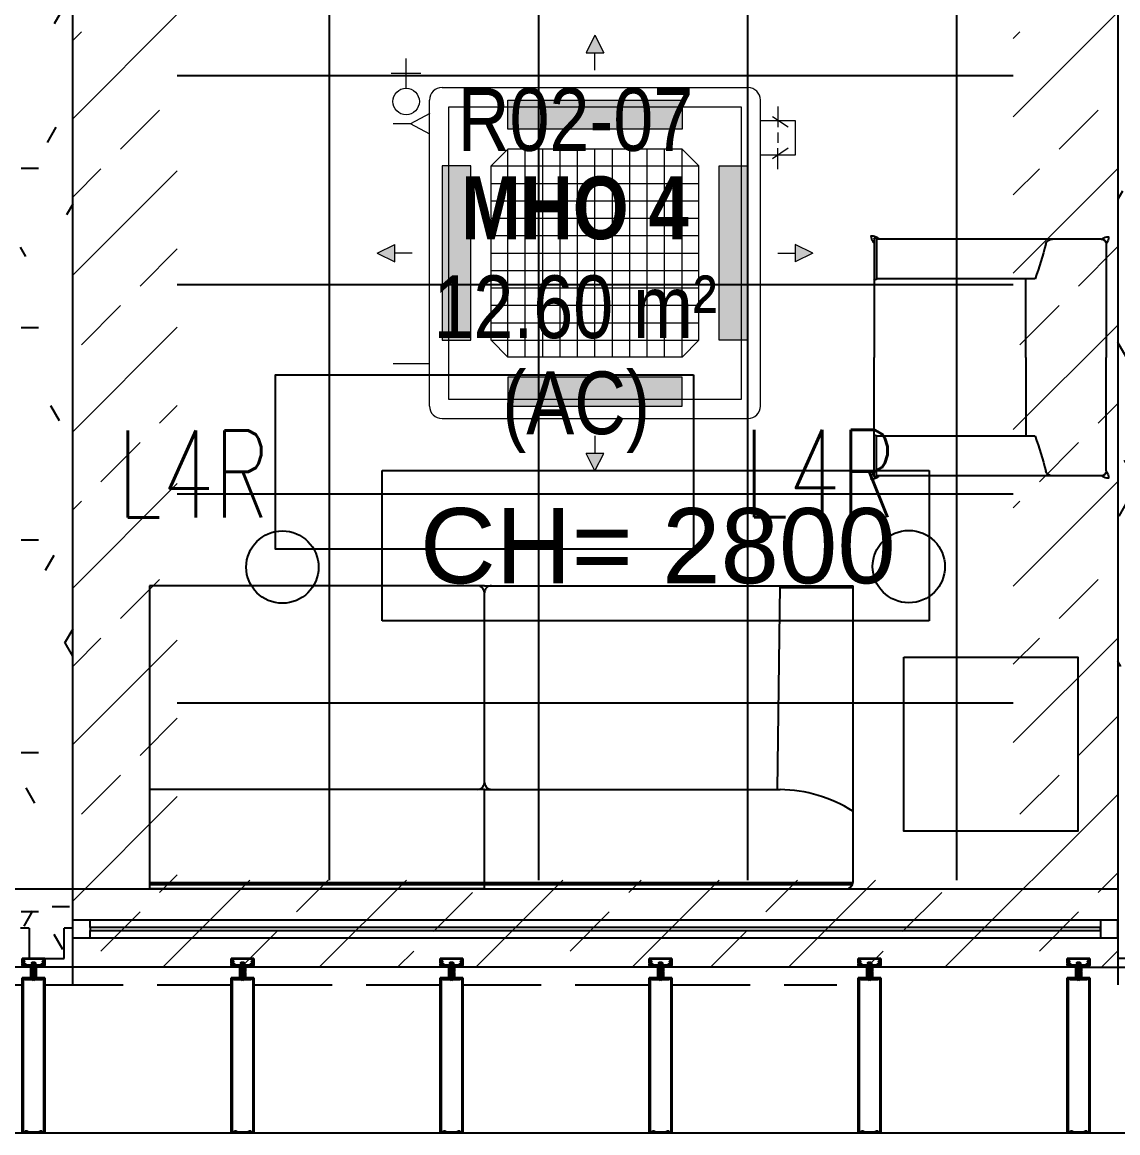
# Model space of a CAD drawing. Header units: millimetres. Extents: x -92759 to 184353, y -15225 to 86714.
# Drawn here: x 59656 to 62801, y 13491 to 16679 of the extents above; entities that cross this region are included whole.
import ezdxf

# ---------------------------------------------------------------- set-up
doc = ezdxf.new("R2010")
doc.units = ezdxf.units.MM
doc.linetypes.add('IDA - Hidden 065', pattern=[322.5, 225, -97.5])
for name, color, linetype in [('0-1', 9, 'Continuous'), ('A-_CLADMULN_E', 8, 'Continuous'), ('A-_DETA----_E-9', 8, 'IDA - Hidden 065'), ('A-_DETA----_ED', 8, 'Continuous'), ('A-_FLOR----_E', 8, 'Continuous'), ('A-_ROOMNAME_A', 8, 'Continuous'), ('A-_WALL----_E', 8, 'Continuous'), ('A-_WALL----_H', 8, 'Continuous'), ('A-_WALL----_H-1', 9, 'Continuous'), ('A-_WALLPRTN_E', 8, 'Continuous'), ('A-_WIND----_E', 8, 'Continuous'), ('A-PATT-CONC', 8, 'Continuous'), ('E-_LIGT----_E-', 3, 'Continuous'), ('E-legend', 1, 'Continuous'), ('HF Text', 7, 'Continuous'), ('M-_SANIFIXR_E', 9, 'Continuous'), ('M-ACMV_FCU', 5, 'Continuous'), ('PDF_M-_ACON----_E-N', 7, 'Continuous')]:
    doc.layers.add(name, color=color, linetype=linetype)
for name, color, linetype, lineweight in [('A--', 134, '500-1-RP', 25), ('HFI 9MM FPB', 94, 'Continuous', 5), ('M-ACMV_CDP', 190, 'DRAIN_PIPE', 25), ('M-ACMV_FCU-1', 86, 'Continuous', 9), ('M-ACMV_PWR', 1, 'REFRIGERANT', 25), ('M-ACMV_REF_PIPE', 134, '500-1-RP', 25), ('M-ACMV_VCD', 7, 'Continuous', 25)]:
    doc.layers.add(name, color=color, linetype=linetype, lineweight=lineweight)
doc.layers.add('A-_DETA----_ED-11', color=9, linetype='Continuous', true_color=0x808080)
doc.layers.add('A-_WALL----_H-3', color=9, linetype='Continuous', true_color=0x808080)
doc.styles.add('Arial Narrow_2', font='ARIALN.TTF', dxfattribs={"height": 225})
doc.styles.add('Arial Narrow_B_1', font='ARIALNB.TTF', dxfattribs={"height": 300})
doc.styles.add('Arial_4', font='arial.ttf', dxfattribs={"height": 1.8})
doc.styles.add('Simplex', font='simplex_.ttf', dxfattribs={"width": 0.7, "height": 450})
doc.styles.get("Standard").update_dxf_attribs({"font": 'arial.ttf'})
doc.linetypes.add('500-1-RP', pattern='A,0.75,-0.5,0.75,-0.5,0.75,-0.5,0.75,-1.7,["RP",Standard,S=1,R=0,X=-1,Y=-0.5],-1.7', length=7.9)
doc.linetypes.add('DRAIN_PIPE', pattern='A,0.5,-0.2,["D",Standard,S=0.1,R=0,X=-0.1,Y=-0.05],-0.25', length=0.95)
doc.linetypes.add('REFRIGERANT', pattern='A,15,-5.08,["R",Standard,S=2.54,R=0,X=-2.54,Y=-1.27],-5.08', length=25.16)
pattern_1 = [(0, (-11670.95, 40338.29), (609.6, 152.4), [50.292, -406.908, 50.292, -406.908, -2438.4]), (0, (-11670.95, 40338.29), (609.6, 152.4), [-914.4, 50.292, -864.108, 50.292, -406.908, -1066.8]), (0, (-11670.95, 40338.29), (609.6, 152.4), [-2286, 50.292, -254.508, 50.292, -711.708]), (120, (-11442.35, 40414.49), (-436.78227, 451.7291), [50.292, -406.908, 50.292, -406.908, -2438.4]), (120, (-11442.35, 40414.49), (-436.78227, 451.7291), [-914.4, 50.292, -864.108, 50.292, -406.908, -1066.8]), (120, (-11442.35, 40414.49), (-436.78227, 451.7291), [-2286, 50.292, -254.508, 50.292, -711.708]), (240, (-11366.15, 40719.29), (-172.81773, -604.1291), [50.292, -406.908, 50.292, -406.908, -2438.4]), (240, (-11366.15, 40719.29), (-172.81773, -604.1291), [-914.4, 50.292, -864.108, 50.292, -406.908, -1066.8]), (240, (-11366.15, 40719.29), (-172.81773, -604.1291), [-2286, 50.292, -254.508, 50.292, -711.708])]

# ---------------------------------------------------------------- blocks, each defined once
blk = doc.blocks.new('sofa')
at = {"color": 8, "ltscale": 60}
for p, q in [((-310871.1, -140713.4), (-311909, -140713.4)), ((-310871.1, -140713.4), (-309909, -140713.4)), ((-310871.1, -140713.4), (-310871.1, -140998.6)), ((-310871.1, -140713.4), (-310871.1, -140998.6)), ((-309909, -141583.4), (-309909, -140713.4)), ((-311929, -140733.4), (-311929, -141583.4)), ((-309909, -140732.2), (-311928.9, -140732.2)), ((-309909, -140725.9), (-311927.5, -140725.9)), ((-311712, -140998.6), (-311719.6, -141583.4)), ((-310871.1, -140998.6), (-311719.6, -140998.6)), ((-310871.1, -140998.6), (-309909, -140998.6)), ((-310871.1, -141018.6), (-310871.1, -141563.4)), ((-310871.1, -141018.6), (-310871.1, -141563.4)), ((-311719.6, -141578.4), (-311929, -141578.4)), ((-310871.1, -141583.4), (-311929, -141583.4)), ((-310871.1, -141583.4), (-309909, -141583.4))]:
    blk.add_line(p, q, dxfattribs=at)
for centre, radius, start, end in [((-311909, -140733.4), 20, 90, 180), ((-311712.9, -140592.8), 405.9, 237.8397, 269.0592), ((-310891.1, -141018.6), 20, 0, 90), ((-310891.1, -141018.6), 20, 0, 90), ((-310851.1, -141018.6), 20, 90, 180), ((-310851.1, -141018.6), 20, 90, 180), ((-310891.1, -141563.4), 20, 270, 0), ((-310891.1, -141563.4), 20, 270, 0), ((-310851.1, -141563.4), 20, 180, 270), ((-310851.1, -141563.4), 20, 180, 270)]:
    blk.add_arc(centre, radius, start, end, dxfattribs=at)
blk = doc.blocks.new('armchair')
at = {"color": 8, "ltscale": 60}
for p, q in [((-313358.1, -137598.3), (-313358.1, -138243.3)), ((-313343.1, -137583.3), (-313018.1, -137583.3)), ((-312693.1, -137583.3), (-313018.1, -137583.3)), ((-312678.1, -137598.3), (-312678.1, -138243.3)), ((-313244.1, -137787.4), (-313244.1, -138243.3)), ((-312792.1, -137787.4), (-312792.1, -138243.3)), ((-313018.1, -137813.8), (-313244.1, -137813.8)), ((-313018.1, -137813.8), (-312792.1, -137813.8)), ((-313358.1, -138243.3), (-313244.1, -138243.3)), ((-313358.1, -138249.3), (-313018.1, -138249.3)), ((-312678.1, -138249.3), (-313018.1, -138249.3)), ((-312678.1, -138243.3), (-312792.1, -138243.3))]:
    blk.add_line(p, q, dxfattribs=at)
for centre, radius, start, end in [((-313363.9, -137577.3), 0.52, 92.0589, 177.9411), ((-313336.8, -137578.3), 27.7, 177.9411, 215.4541), ((-313363, -137604.5), 27.7, 54.5458, 92.0589), ((-313352.1, -137589.2), 8.92, 215.4541, 229.2061), ((-313343.1, -137598.3), 15, 90, 180), ((-313352.1, -137589.2), 8.92, 39.7668, 54.5458), ((-312693.1, -137598.3), 15, 0, 90), ((-312684.1, -137589.2), 8.92, 125.4542, 140.2332), ((-312673.2, -137604.5), 27.7, 87.9411, 125.4542), ((-312684.1, -137589.2), 8.92, 310.7939, 324.5459), ((-312699.4, -137578.3), 27.7, 324.5459, 2.0589), ((-312672.3, -137577.3), 0.52, 2.0589, 87.9411), ((-313338.1, -137737.9), 20, 180, 255.06), ((-313613.3, -138822.3), 1098.8, 70.3667, 75.7733), ((-312422.9, -138822.3), 1098.8, 104.2267, 109.6333), ((-312698.1, -137737.9), 20, 284.94, 0), ((-313355, -138245.4), 8.92, 110.5099, 145.0459), ((-312681.2, -138245.4), 8.92, 34.9541, 69.4901), ((-313339.6, -138256.1), 27.7, 145.0459, 182.5589), ((-313366.7, -138257.4), 0.52, 182.5589, 268.4411), ((-313366, -138230.2), 27.7, 268.4411, 305.9542), ((-313358.1, -138246.3), 3, 90, 270), ((-313355, -138245.4), 8.92, 305.9542, 333.8442), ((-313244.1, -138246.3), 3, 270, 90), ((-312792.1, -138246.3), 3, 90, 270), ((-312681.2, -138245.4), 8.92, 206.1558, 234.0458), ((-312670.2, -138230.2), 27.7, 234.0458, 271.5589), ((-312678.1, -138246.3), 3, 270, 90), ((-312696.6, -138256.1), 27.7, 357.4411, 34.9541), ((-312669.5, -138257.4), 0.52, 271.5589, 357.4411)]:
    blk.add_arc(centre, radius, start, end, dxfattribs=at)
blk = doc.blocks.new('1599_FURN_RHH_BLK8 _NEW__2ND STY_dwg-10261561-BLK8_RHH_2ND STOREY PLAN')
at = {"layer": '0-1', "color": 8}
blk.add_lwpolyline([(-28717.8, -63674.9), (-28717.8, -64174.9), (-29917.8, -64174.9), (-29917.8, -63674.9), (-28717.8, -63674.9)], dxfattribs=at)
blk.add_lwpolyline([(-28114.4, -64484.6), (-27614.4, -64484.6), (-27614.4, -64984.6), (-28114.4, -64984.6)], close=True, dxfattribs=at)
at = {"layer": '0-1', "color": 8, "xscale": -1, "rotation": 270}
blk.add_blockref('armchair', (110050.4, 249393.2), dxfattribs=at)
at = {"layer": '0-1', "color": 8, "rotation": 180}
blk.add_blockref('sofa', (-340188.9, -205863.5), dxfattribs=at)
blk = doc.blocks.new('Rectangular Mullion - 500L X 65D mm-10416835-BLK8_RHH_2ND STOREY PLAN')
at = {"layer": 'A-_DETA----_ED'}
for p, q in [((32.5, 463), (-32.5, 463)), ((-32.5, 463), (-32.5, 18)), ((-30, 460.5), (-25.1, 460.5)), ((-30, 20.5), (-30, 460.5)), ((-23.6, 458.9), (-23.6, 457.4)), ((-23.6, 457.4), (-17.7, 457.4)), ((-17.7, 457.4), (-17.7, 458.9)), ((-16.1, 460.5), (16.1, 460.5)), ((17.7, 458.9), (17.7, 457.4)), ((17.7, 457.4), (23.6, 457.4)), ((23.6, 457.4), (23.6, 458.9)), ((25.1, 460.5), (30, 460.5)), ((30, 460.5), (30, 20.5)), ((32.5, 18), (32.5, 463)), ((-32.5, 18), (-21, 18)), ((-24, 20.5), (-30, 20.5)), ((-24, 23.6), (-24, 20.5)), ((-4.1, 24.3), (-23.2, 24.3)), ((-20.2, 21.8), (-17.9, 21.8)), ((-17.1, 18), (-13.8, 18)), ((-13.1, 18.8), (-13.1, 21)), ((-12.3, 21.8), (-5.9, 21.8)), ((-10.5, 21.8), (-10.5, 19.9)), ((-9.7, 19.2), (-8, 19.2)), ((-8, 19.2), (-8, 2.5)), ((-8, -11.6), (-8, 0)), ((-7.7, 2.2), (-6.7, 2.2)), ((-6.7, 0.3), (-7.7, 0.3)), ((-6.4, 2), (-6.4, 0.6)), ((-5.4, 5.1), (-5.4, 20.3)), ((-3.5, 5.1), (-5.4, 5.1)), ((-5.1, 21), (-5.1, 18.8)), ((-4.3, 18), (-0.8, 18)), ((-2.6, 21.3), (-2.6, 22.8)), ((2.6, 21.3), (-2.6, 21.3)), ((-2.5, -1.3), (-1.1, 4.3)), ((-0.8, 18), (0, 18.8)), ((0, 18.8), (0.8, 18)), ((0.8, 18), (4.3, 18)), ((1.1, 4.3), (2.5, -1.3)), ((2.6, 22.8), (2.6, 21.3)), ((5.4, 5.1), (3.5, 5.1)), ((23.2, 24.3), (4.1, 24.3)), ((5.1, 18.8), (5.1, 21)), ((5.4, 20.3), (5.4, 5.1)), ((5.9, 21.8), (12.3, 21.8)), ((6.4, 0.6), (6.4, 2)), ((6.7, 2.2), (7.7, 2.2)), ((7.7, 0.3), (6.7, 0.3)), ((8, 19.2), (9.7, 19.2)), ((8, 2.5), (8, 19.2)), ((8, -11.6), (8, 0)), ((10.5, 19.9), (10.5, 21.8)), ((13.1, 21), (13.1, 18.8)), ((13.8, 18), (17.1, 18)), ((17.9, 21.8), (20.2, 21.8)), ((21, 18), (32.5, 18)), ((24, 20.5), (24, 23.6)), ((30, 20.5), (24, 20.5)), ((-32.5, -17.5), (-32.5, -22.2)), ((-32.5, -24.8), (-32.5, -37)), ((-29.9, -17), (-32, -17)), ((-31.7, -23), (-30.7, -23)), ((-31.2, -25.3), (-30.5, -25.3)), ((-31.2, -35.7), (-31.2, -25.3)), ((-30.5, -23.2), (-31, -23.2)), ((-30.3, -25.5), (-27.6, -30.1)), ((-26.8, -20.8), (-29, -20.8)), ((-27.4, -23), (-24.5, -23)), ((-27.4, -26.4), (-27.4, -23)), ((-25.9, -29.1), (-27.4, -26.4)), ((-5.7, -17), (-25.9, -17)), ((-23, -19.5), (-8.3, -19.5)), ((-23, -21.5), (-23, -19.5)), ((-8.3, -19.5), (-7.6, -20.2)), ((-6.9, -11.6), (-8, -11.6)), ((-0.4, -20.2), (-7.6, -20.2)), ((-6.9, -11.6), (-6.6, -12)), ((-6.6, -12), (-6.2, -11.6)), ((-6.2, -11.6), (-4.3, -11.6)), ((-5.3, -16.6), (-5.7, -17)), ((-5, -17), (-5.3, -16.6)), ((5, -17), (-5, -17)), ((-2.4, -0.9), (-4.9, -3.8)), ((-4.9, -3.8), (4.9, -3.8)), ((-4.9, -3.8), (-4.9, -11.6)), ((-4.3, -11.6), (-3.9, -12)), ((-3.9, -12), (-3.6, -11.6)), ((-3.6, -11.6), (-2.5, -11.6)), ((-2.5, -11.6), (-2.5, -1.1)), ((2.4, -0.9), (-2.4, -0.9)), ((-0.4, -20.2), (0, -19.8)), ((0, -19.8), (0.4, -20.2)), ((7.6, -20.2), (0.4, -20.2)), ((4.9, -3.8), (2.4, -0.9)), ((2.5, -1.3), (2.5, -11.6)), ((2.5, -11.6), (3.6, -11.6)), ((3.6, -11.6), (3.9, -12)), ((3.9, -12), (4.3, -11.6)), ((4.3, -11.6), (6.2, -11.6)), ((4.9, -3.8), (4.9, -11.6)), ((5.3, -16.6), (5, -17)), ((5.7, -17), (5.3, -16.6)), ((25.9, -17), (5.7, -17)), ((6.2, -11.6), (6.6, -12)), ((6.6, -12), (6.9, -11.6)), ((8, -11.6), (6.9, -11.6)), ((7.6, -20.2), (8.3, -19.5)), ((8.3, -19.5), (23, -19.5)), ((23, -19.5), (23, -21.5)), ((24.5, -23), (27.4, -23)), ((25.5, -19.5), (25.5, -19.3)), ((27.4, -26.4), (25.9, -29.1)), ((29, -20.8), (26.8, -20.8)), ((27.4, -23), (27.4, -26.4)), ((27.6, -30.1), (30.3, -25.5)), ((32, -17), (29.9, -17)), ((30.3, -19.3), (30.3, -19.5)), ((31, -23.2), (30.5, -23.2)), ((30.5, -25.3), (31.2, -25.3)), ((30.7, -23), (31.7, -23)), ((31.2, -25.3), (31.2, -35.7)), ((32.5, -22.2), (32.5, -17.5)), ((32.5, -37), (32.5, -24.8)), ((-32.5, -37), (32.5, -37)), ((-15.9, -35.7), (-31.2, -35.7)), ((0, -35.5), (-15.9, -35.7)), ((15.9, -35.7), (0, -35.5)), ((31.2, -35.7), (15.9, -35.7))]:
    blk.add_line(p, q, dxfattribs=at)
for centre, radius, start, end in [((-25.1, 458.9), 1.52, 0, 90), ((-16.1, 458.9), 1.52, 90, 180), ((16.1, 458.9), 1.52, 0, 90), ((25.1, 458.9), 1.52, 90, 180), ((-23.2, 23.6), 0.762, 90, 180), ((-20.2, 20.5), 1.27, 90, 180), ((-19.2, 20.3), 2.29, 180, 225.1897), ((-21, 18.4), 0.381, 270, 45.1897), ((-17.9, 20.5), 1.27, 0, 90), ((-17.1, 18.4), 0.381, 134.8103, 270), ((-18.9, 20.3), 2.29, 314.8103, 0), ((-13.8, 18.8), 0.762, 270, 0), ((-12.3, 21), 0.762, 90, 180), ((-9.7, 19.9), 0.762, 180, 270), ((-7.7, 2.5), 0.254, 180, 270), ((-7.7, 0), 0.254, 90, 180), ((-6.9, 20.3), 1.52, 360, 90), ((-6.7, 2), 0.254, 360, 90), ((-6.7, 0.6), 0.254, 270, 360), ((-5.9, 21), 0.762, 0, 90), ((-4.3, 18.8), 0.762, 180, 270), ((-4.1, 22.8), 1.52, 360, 90), ((0, 4), 3.63, 17.5064, 162.4936), ((0, 4), 1.09, 15, 165), ((4.1, 22.8), 1.52, 90, 180), ((4.3, 18.8), 0.762, 270, 0), ((5.9, 21), 0.762, 90, 180), ((6.9, 20.3), 1.52, 90, 180), ((6.7, 2), 0.254, 90, 180), ((6.7, 0.6), 0.254, 180, 270), ((7.7, 2.5), 0.254, 270, 0), ((7.7, 0), 0.254, 0, 90), ((9.7, 19.9), 0.762, 270, 0), ((12.3, 21), 0.762, 0, 90), ((13.8, 18.8), 0.762, 180, 270), ((17.9, 20.5), 1.27, 90, 180), ((18.9, 20.3), 2.29, 180, 225.1897), ((17.1, 18.4), 0.381, 270, 45.1897), ((20.2, 20.5), 1.27, 0, 90), ((21, 18.4), 0.381, 134.8103, 270), ((19.2, 20.3), 2.29, 314.8103, 0), ((23.2, 23.6), 0.762, 0, 90), ((-32, -17.5), 0.508, 90, 180), ((-31.7, -22.2), 0.762, 180, 270), ((-31, -24.8), 1.52, 90, 180), ((-30.7, -24.3), 1.27, 288.6629, 90), ((-30.5, -24.3), 1.02, 270, 90), ((-28, -19.3), 2.29, 134.8103, 180), ((-29, -19.5), 1.27, 180, 270), ((-29.9, -17.4), 0.381, 314.8103, 90), ((-26.8, -29.6), 1.02, 210, 30), ((-26.8, -19.5), 1.27, 270, 0), ((-25.9, -17.4), 0.381, 90, 225.1897), ((-27.8, -19.3), 2.29, 0, 45.1897), ((-24.5, -21.5), 1.52, 270, 0), ((24.5, -21.5), 1.52, 180, 270), ((27.8, -19.3), 2.29, 134.8103, 180), ((26.8, -19.5), 1.27, 180, 270), ((26.8, -29.6), 1.02, 150, 330), ((25.9, -17.4), 0.381, 314.8103, 90), ((29, -19.5), 1.27, 270, 0), ((29.9, -17.4), 0.381, 90, 225.1897), ((30.7, -24.3), 1.27, 90, 251.3371), ((30.5, -24.3), 1.02, 90, 270), ((28, -19.3), 2.29, 0, 45.1897), ((31, -24.8), 1.52, 360, 90), ((31.7, -22.2), 0.762, 270, 0), ((32, -17.5), 0.508, 0, 90)]:
    blk.add_arc(centre, radius, start, end, dxfattribs=at)
at = {"layer": 'A-_DETA----_ED-11'}
for p, q in [((0, 26.4), (-2.4, 24)), ((-2.4, 24), (-2.4, -0.9)), ((2.4, 24), (0, 26.4)), ((2.4, -0.9), (2.4, 24)), ((-8, -17), (-8, -11.6)), ((-6.3, -21.2), (-6.3, -20.2)), ((6.4, -21.2), (-6.3, -21.2)), ((-5.2, -24.7), (-5.2, -21.2)), ((-5.1, -24.8), (5.1, -24.8)), ((3.9, -25.6), (-3.9, -25.6)), ((-2.6, -24.7), (-2.6, -21.2)), ((-2.5, -11.6), (-2.5, -17)), ((2.5, -11.6), (2.5, -17)), ((2.6, -24.7), (2.6, -21.2)), ((5.2, -24.7), (5.2, -21.2)), ((6.4, -20.2), (6.4, -21.2)), ((8, -11.6), (8, -17))]:
    blk.add_line(p, q, dxfattribs=at)
for centre, radius, start, end in [((-3.9, -24.2), 1.38, 200.9416, 339.0732), ((0, -21.4), 4.19, 234.2873, 305.7127), ((3.9, -24.2), 1.38, 200.9416, 339.0732)]:
    blk.add_arc(centre, radius, start, end, dxfattribs=at)
blk = doc.blocks.new('Rectangular Mullion - IDA - Rectangular - 500mm - Center-10424841-BLK8_RHH_2ND STOREY PLAN')
at = {"layer": 'A-_CLADMULN_E'}
for p, q in [((-32.5, 18), (-32.5, 463)), ((-32.5, 463), (32.5, 463)), ((32.5, 463), (32.5, 18)), ((-8.6875, 18), (-32.5, 18)), ((-8.6875, -17), (-8.6875, 18)), ((32.5, 18), (8.6875, 18)), ((8.6875, 18), (8.6875, -17)), ((-32.5, -37), (-32.5, -17)), ((-32.5, -17), (-8.6875, -17)), ((8.6875, -17), (32.5, -17)), ((32.5, -17), (32.5, -37)), ((32.5, -37), (-32.5, -37))]:
    blk.add_line(p, q, dxfattribs=at)
blk = doc.blocks.new('Rectangular Mullion - IDA - Rectangular - 500mm - Center-10424842-BLK8_RHH_2ND STOREY PLAN')
at = {"layer": 'A-_CLADMULN_E'}
for p, q in [((-32.5, 18), (-32.5, 463)), ((-32.5, 463), (32.5, 463)), ((32.5, 463), (32.5, 18)), ((-8.6875, 18), (-32.5, 18)), ((-8.6875, -17), (-8.6875, 18)), ((32.5, 18), (8.6875, 18)), ((8.6875, 18), (8.6875, -17)), ((-32.5, -37), (-32.5, -17)), ((-32.5, -17), (-8.6875, -17)), ((8.6875, -17), (32.5, -17)), ((32.5, -17), (32.5, -37)), ((32.5, -37), (-32.5, -37))]:
    blk.add_line(p, q, dxfattribs=at)
blk = doc.blocks.new('Rectangular Mullion - IDA - Rectangular - 500mm - Center-10424843-BLK8_RHH_2ND STOREY PLAN')
at = {"layer": 'A-_CLADMULN_E'}
for p, q in [((-32.5, 18), (-32.5, 463)), ((-32.5, 463), (32.5, 463)), ((32.5, 463), (32.5, 18)), ((-8.6875, 18), (-32.5, 18)), ((-8.6875, -17), (-8.6875, 18)), ((32.5, 18), (8.6875, 18)), ((8.6875, 18), (8.6875, -17)), ((-32.5, -37), (-32.5, -17)), ((-32.5, -17), (-8.6875, -17)), ((8.6875, -17), (32.5, -17)), ((32.5, -17), (32.5, -37)), ((32.5, -37), (-32.5, -37))]:
    blk.add_line(p, q, dxfattribs=at)
blk = doc.blocks.new('Rectangular Mullion - IDA - Rectangular - 500mm - Center-10424844-BLK8_RHH_2ND STOREY PLAN')
at = {"layer": 'A-_CLADMULN_E'}
for p, q in [((-32.5, 18), (-32.5, 463)), ((-32.5, 463), (32.5, 463)), ((32.5, 463), (32.5, 18)), ((-8.6875, 18), (-32.5, 18)), ((-8.6875, -17), (-8.6875, 18)), ((32.5, 18), (8.6875, 18)), ((8.6875, 18), (8.6875, -17)), ((-32.5, -37), (-32.5, -17)), ((-32.5, -17), (-8.6875, -17)), ((8.6875, -17), (32.5, -17)), ((32.5, -17), (32.5, -37)), ((32.5, -37), (-32.5, -37))]:
    blk.add_line(p, q, dxfattribs=at)
blk = doc.blocks.new('Rectangular Mullion - IDA - Rectangular - 500mm - Center-10424845-BLK8_RHH_2ND STOREY PLAN')
at = {"layer": 'A-_CLADMULN_E'}
for p, q in [((-32.5, 18), (-32.5, 463)), ((-32.5, 463), (32.5, 463)), ((32.5, 463), (32.5, 18)), ((-8.6875, 18), (-32.5, 18)), ((-8.6875, -17), (-8.6875, 18)), ((32.5, 18), (8.6875, 18)), ((8.6875, 18), (8.6875, -17)), ((-32.5, -37), (-32.5, -17)), ((-32.5, -17), (-8.6875, -17)), ((8.6875, -17), (32.5, -17)), ((32.5, -17), (32.5, -37)), ((32.5, -37), (-32.5, -37))]:
    blk.add_line(p, q, dxfattribs=at)
blk = doc.blocks.new('Rectangular Mullion - IDA - Rectangular - 500mm - Center-10424846-BLK8_RHH_2ND STOREY PLAN')
at = {"layer": 'A-_CLADMULN_E'}
for p, q in [((-32.5, 18), (-32.5, 463)), ((-32.5, 463), (32.5, 463)), ((32.5, 463), (32.5, 18)), ((-8.6875, 18), (-32.5, 18)), ((-8.6875, -17), (-8.6875, 18)), ((32.5, 18), (8.6875, 18)), ((8.6875, 18), (8.6875, -17)), ((-32.5, -37), (-32.5, -17)), ((-32.5, -17), (-8.6875, -17)), ((8.6875, -17), (32.5, -17)), ((32.5, -17), (32.5, -37)), ((32.5, -37), (-32.5, -37))]:
    blk.add_line(p, q, dxfattribs=at)
blk = doc.blocks.new('IDA - Fixed - 1 Panel - 3000L X 1500H - B8-AW03-10438750-BLK8_RHH_2ND STOREY PLAN')
at = {"layer": 'A-_WIND----_E'}
for p, q in [((-1450, 25), (-1500, 25)), ((-1500, 25), (-1500, -25)), ((-1450, -25), (-1450, 25)), ((1450, 25), (-1450, 25)), ((1450.1, 4), (-1449.9, 4)), ((-1449.9, 4), (-1449.9, -4)), ((1500, 25), (1450, 25)), ((1450, 25), (1450, 4)), ((1450.1, -4), (1450.1, 4)), ((-1500, -25), (-1450, -25)), ((-1450, -25), (1450, -25)), ((-1449.9, -4), (1450.1, -4)), ((1450, -4), (1450, -25)), ((1450, -25), (1500, -25))]:
    blk.add_line(p, q, dxfattribs=at)
blk = doc.blocks.new('A$C7f2274b8')
at = {"layer": 'A-_WALL----_H'}
h = blk.add_hatch(dxfattribs=at)
h.set_pattern_fill('FP_14', color=256, style=0, pattern_type=2)
h.set_pattern_definition([(0, (-1370.95, 58488.3), (1219.2, 304.8), [50.292, -864.108, 50.292, -864.108, -4876.8]), (0, (-1370.95, 58488.3), (1219.2, 304.8), [-1828.8, 50.292, -1778.508, 50.292, -864.108, -2133.6]), (0, (-1370.95, 58488.3), (1219.2, 304.8), [-4572, 50.292, -559.308, 50.292, -1473.708]), (120, (-913.75, 58640.7), (-873.5645, 903.4582), [50.292, -864.108, 50.292, -864.108, -4876.8]), (120, (-913.75, 58640.7), (-873.5645, 903.4582), [-1828.8, 50.292, -1778.508, 50.292, -864.108, -2133.6]), (120, (-913.75, 58640.7), (-873.5645, 903.4582), [-4572, 50.292, -559.308, 50.292, -1473.708]), (240, (-761.35, 59250.3), (-345.6355, -1208.2582), [50.292, -864.108, 50.292, -864.108, -4876.8]), (240, (-761.35, 59250.3), (-345.6355, -1208.2582), [-1828.8, 50.292, -1778.508, 50.292, -864.108, -2133.6]), (240, (-761.35, 59250.3), (-345.6355, -1208.2582), [-4572, 50.292, -559.308, 50.292, -1473.708])])
h.paths.add_polyline_path([(-6025, -625), (-6025, -512.5), (-6050, -512.5), (-6050, -600), (-6149.9, -600), (-6149.9, -512.5), (-6174.9, -512.5), (-6174.9, -625)])
h.paths.add_polyline_path([(-8999.9, -625), (-8999.9, -600), (-9600, -600), (-9600, -625)])
h.paths.add_polyline_path([(-17000, -625), (-17000, -600), (-17600, -600), (-17600, -625), (-17247.5, -625)])
h.paths.add_polyline_path([(-12600, -625), (-12600, -512.5), (-12625, -512.5), (-12625, -600), (-12725, -600), (-12725, -512.5), (-12750, -512.5), (-12750, -625)])
at = {"layer": 'A-_WALL----_H-3'}
h = blk.add_hatch(dxfattribs=at)
h.set_pattern_fill('FP_10', color=256, style=0, pattern_type=2)
h.set_pattern_definition([(0, (-1370.95, 58488.29), (609.6, 152.4), [50.292, -406.908, 50.292, -406.908, -2438.4]), (0, (-1370.95, 58488.29), (609.6, 152.4), [-914.4, 50.292, -864.108, 50.292, -406.908, -1066.8]), (0, (-1370.95, 58488.29), (609.6, 152.4), [-2286, 50.292, -254.508, 50.292, -711.708]), (120, (-1142.35, 58564.49), (-436.78227, 451.7291), [50.292, -406.908, 50.292, -406.908, -2438.4]), (120, (-1142.35, 58564.49), (-436.78227, 451.7291), [-914.4, 50.292, -864.108, 50.292, -406.908, -1066.8]), (120, (-1142.35, 58564.49), (-436.78227, 451.7291), [-2286, 50.292, -254.508, 50.292, -711.708]), (240, (-1066.15, 58869.29), (-172.81773, -604.1291), [50.292, -406.908, 50.292, -406.908, -2438.4]), (240, (-1066.15, 58869.29), (-172.81773, -604.1291), [-914.4, 50.292, -864.108, 50.292, -406.908, -1066.8]), (240, (-1066.15, 58869.29), (-172.81773, -604.1291), [-2286, 50.292, -254.508, 50.292, -711.708])])
h.paths.add_polyline_path([(-12725, -600), (-12625, -600), (-12625, -512.5), (-12600, -512.5), (-12600, -400), (-12750, -400), (-12750, -512.5), (-12725, -512.5)])
h.paths.add_polyline_path([(-6050, -600), (-6050, -512.5), (-6025, -512.5), (-6025, -400), (-6174.9, -400), (-6174.9, -512.5), (-6149.9, -512.5), (-6149.9, -600)])
at = {"layer": 'A-_DETA----_E-9'}
for p, q in [((-13280, -675.5), (-12745, -675.5)), ((-12680, -675.5), (-12145, -675.5)), ((-12080, -675.5), (-11545, -675.5)), ((-11480, -675.5), (-10945, -675.5)), ((-10880, -675.5), (-10406.2, -675.5))]:
    blk.add_line(p, q, dxfattribs=at)
at = {"layer": 'A-_FLOR----_E'}
for p, q in [((-13280, -1100), (-12745, -1100)), ((-12680, -1100), (-12145, -1100)), ((-12080, -1100), (-11545, -1100)), ((-11480, -1100), (-10945, -1100)), ((-10880, -1100), (-10345, -1100)), ((-10280, -1100), (-9745, -1100)), ((-9680, -1100), (-9145, -1100))]:
    blk.add_line(p, q, dxfattribs=at)
at = {"layer": 'A-_WALL----_E'}
for p, q in [((-17000, -400), (-9600, -400)), ((-12600, -625), (-12600, -400)), ((-12725, -512.5), (-12750, -512.5)), ((-12725, -512.5), (-12725, -600)), ((-12600, -512.5), (-12625, -512.5)), ((-12625, -600), (-12625, -512.5)), ((-12725, -600), (-12625, -600)), ((-9600, -600), (-9600, -625)), ((-8999.9, -600), (-9600, -600)), ((-12121.2, -625), (-13303.8, -625)), ((-11521.2, -625), (-12103.8, -625)), ((-10921.2, -625), (-11503.8, -625)), ((-10321.2, -625), (-10903.8, -625)), ((-9721.2, -625), (-10303.8, -625)), ((-9703.8, -625), (-8521.2, -625))]:
    blk.add_line(p, q, dxfattribs=at)
at = {"layer": 'A-_CLADMULN_E', "extrusion": (0, 0, -1), "rotation": 180}
for name, p in [('Rectangular Mullion - 500L X 65D mm-10416835-BLK8_RHH_2ND STOREY PLAN', (12712.5, -637)), ('Rectangular Mullion - IDA - Rectangular - 500mm - Center-10424841-BLK8_RHH_2ND STOREY PLAN', (12712.5, -637)), ('Rectangular Mullion - 500L X 65D mm-10416835-BLK8_RHH_2ND STOREY PLAN', (12112.5, -637)), ('Rectangular Mullion - IDA - Rectangular - 500mm - Center-10424842-BLK8_RHH_2ND STOREY PLAN', (12112.5, -637)), ('Rectangular Mullion - 500L X 65D mm-10416835-BLK8_RHH_2ND STOREY PLAN', (11512.5, -637)), ('Rectangular Mullion - IDA - Rectangular - 500mm - Center-10424843-BLK8_RHH_2ND STOREY PLAN', (11512.5, -637)), ('Rectangular Mullion - 500L X 65D mm-10416835-BLK8_RHH_2ND STOREY PLAN', (10912.5, -637)), ('Rectangular Mullion - IDA - Rectangular - 500mm - Center-10424844-BLK8_RHH_2ND STOREY PLAN', (10912.5, -637)), ('Rectangular Mullion - 500L X 65D mm-10416835-BLK8_RHH_2ND STOREY PLAN', (10312.5, -637)), ('Rectangular Mullion - IDA - Rectangular - 500mm - Center-10424845-BLK8_RHH_2ND STOREY PLAN', (10312.5, -637)), ('Rectangular Mullion - 500L X 65D mm-10416835-BLK8_RHH_2ND STOREY PLAN', (9712.5, -637)), ('Rectangular Mullion - IDA - Rectangular - 500mm - Center-10424846-BLK8_RHH_2ND STOREY PLAN', (9712.5, -637))]:
    blk.add_blockref(name, p, dxfattribs=at)
at = {"layer": 'A-_WIND----_E', "rotation": 180}
blk.add_blockref('IDA - Fixed - 1 Panel - 3000L X 1500H - B8-AW03-10438750-BLK8_RHH_2ND STOREY PLAN', (-11100, -515), dxfattribs=at)
blk = doc.blocks.new('A$C3019c3af')
at = {"layer": 'A-_WALL----_H-1'}
h = blk.add_hatch(dxfattribs=at)
h.set_pattern_fill('FP_8', color=256, style=0, pattern_type=2)
h.set_pattern_definition(pattern_1)
h.paths.add_polyline_path([(-22900, -18825), (-22900, -13425), (-23050, -13425), (-23050, -18825)])
h = blk.add_hatch(dxfattribs=at)
h.set_pattern_fill('FP_8', color=256, style=0, pattern_type=2)
h.set_pattern_definition(pattern_1)
h.paths.add_polyline_path([(-19899.9, -18825), (-19750, -18825), (-19750, -18750), (-19899.9, -18750), (-19899.9, -18150), (-19750, -18150), (-19750, -14625), (-19900, -14625), (-19900, -18825)])
at = {"layer": 'A-_WALLPRTN_E'}
for p, q in [((-22900, -18825), (-22900, -14625)), ((-19900, -14625), (-19900, -18825))]:
    blk.add_line(p, q, dxfattribs=at)
blk.add_blockref('A$C7f2274b8', (-10300, -18150))
at = {"layer": 'M-_SANIFIXR_E'}
blk.add_blockref('1599_FURN_RHH_BLK8 _NEW__2ND STY_dwg-10261561-BLK8_RHH_2ND STOREY PLAN', (7599.8, 46600.1), dxfattribs=at)
at = {"layer": 'A-_ROOMNAME_A', "char_height": 180, "attachment_point": 1}
for s, insert, width, style in [('R02-07', (-21794.9, -16251.8), 853.797, 'Arial Narrow_2'), ('MHO 4', (-21785.1, -16505.3), 829.747, 'Arial Narrow_B_1'), ('12.60 m²', (-21864.6, -16789.3), 1022.152, 'Arial Narrow_2'), ('(AC)', (-21666.6, -17065), 541.139, 'Arial Narrow_2')]:
    blk.add_mtext(s, dxfattribs=dict(at, insert=insert, width=width, style=style))
blk = doc.blocks.new('RCP_B8L2')
at = {"layer": 'A-PATT-CONC'}
h = blk.add_hatch(dxfattribs=at)
h.set_pattern_fill('ANSI37', color=256, scale=189, angle=45)
h.set_pattern_definition([(90, (-390118.07, -202502.3), (-600.075, 0), []), (180, (-390118.07, -202502.3), (-6e-14, -600.075), [])])
h.paths.add_polyline_path([(-392518.1, -202502.3), (-390118.1, -202502.3), (-390118.1, -206102.3), (-392518.1, -206102.3)])
at = {"layer": 'HFI 9MM FPB'}
h = blk.add_hatch(dxfattribs=at)
h.set_pattern_fill('ANSI33', color=256, scale=50)
h.set_pattern_definition([(45, (-581589.02, -147239), (-224.5064, 224.5064), []), (45, (-581364.5, -147239), (-224.5064, 224.5064), [158.75, -79.375])])
h.paths.add_polyline_path([(-392518.1, -202502.3), (-390118.1, -202502.3), (-390118.1, -206102.3), (-392518.1, -206102.3)], flags=16)
h.paths.add_polyline_path([(-392818.1, -202202.3), (-389818.1, -202202.3), (-389818.1, -206352.3), (-392818.1, -206352.3)])
at = {"layer": 'HF Text', "insert": (-391821.4, -205034.3), "char_height": 215.85, "width": 1353.585, "attachment_point": 1, "style": 'Arial_4', "bg_fill": 16, "box_fill_scale": 1.5, "bg_fill_color": 256, "bg_fill_transparency": 0}
blk.add_mtext('CH= 2800', dxfattribs=at)
blk = doc.blocks.new('A$C020d881d')
at = {"layer": 'E-legend', "lineweight": 25}
blk.add_circle((818.7, 172), 103.8, dxfattribs=at)
at = {"layer": 'E-legend', "lineweight": 25, "style": 'Simplex', "width": 0.7}
blk.add_text('L4R', height=250, dxfattribs=at).set_placement((345.2, 314.3))
blk = doc.blocks.new('EL_B8_L2_R4')
at = {"layer": 'E-_LIGT----_E-', "ltscale": 0.5}
for p in [(-30716.9, -64398.4), (-28918.7, -64397)]:
    blk.add_blockref('A$C020d881d', p, dxfattribs=at)
blk = doc.blocks.new('A$Ca8a76259')
at = {"layer": 'M-ACMV_FCU', "lineweight": 0}
h = blk.add_hatch(color=256, dxfattribs=at)
h.dxf.hatch_style = 1
h.paths.add_polyline_path([(0, 625), (-25, 575), (25, 575)])
h = blk.add_hatch(color=256, dxfattribs=at)
h.dxf.hatch_style = 1
h.paths.add_polyline_path([(250, 356), (250, 439), (-250, 439), (-250, 356)])
h.paths.add_polyline_path([(356, -250), (439, -250), (439, 250), (356, 250)])
h.paths.add_polyline_path([(-356, 250), (-439, 250), (-439, -250), (-356, -250)])
h.paths.add_polyline_path([(-250, -356), (-250, -439), (250, -439), (250, -356)])
h = blk.add_hatch(color=256, dxfattribs=at)
h.dxf.hatch_style = 1
h.paths.add_polyline_path([(-625, 0), (-575, -25), (-575, 25)])
h = blk.add_hatch(color=256, dxfattribs=at)
h.dxf.hatch_style = 1
h.paths.add_polyline_path([(625, 0), (575, 25), (575, -25)])
h = blk.add_hatch(color=256, dxfattribs=at)
h.dxf.hatch_style = 1
h.paths.add_polyline_path([(0, -625), (25, -575), (-25, -575)])
for p, q in [((0, 625), (-25, 575)), ((0, 625), (25, 575)), ((-25, 575), (25, 575)), ((0, 525), (0, 575)), ((439, 475), (-439, 475)), ((439, 475), (439, 475)), ((-475, 439), (-475, -439)), ((475, 439), (475, 439)), ((475, 439), (475, -439)), ((-298.5, 250), (-250, 298.5)), ((-250, 298.5), (250, 298.5)), ((-250, 298.5), (-250, -298.5)), ((-200, 298.5), (-200, -298.5)), ((-150, 298.5), (-150, -298.5)), ((-100, 298.5), (-100, -298.5)), ((-50, 298.5), (-50, -298.5)), ((0, 298.5), (0, -298.5)), ((50, 298.5), (50, -298.5)), ((100, 298.5), (100, -298.5)), ((150, 298.5), (150, -298.5)), ((200, 298.5), (200, -298.5)), ((250, 298.5), (298.5, 250)), ((250, 298.5), (250, -298.5)), ((-298.5, 250), (-298.5, -250)), ((298.5, 250), (-298.5, 250)), ((298.5, 250), (298.5, -250)), ((298.5, 200), (-298.5, 200)), ((298.5, 150), (-298.5, 150)), ((298.5, 100), (-298.5, 100)), ((298.5, 50), (-298.5, 50)), ((-625, 0), (-575, 25)), ((-625, 0), (-575, -25)), ((-575, -25), (-575, 25)), ((-525, 0), (-575, 0)), ((298.5, 0), (-298.5, 0)), ((525, 0), (575, 0)), ((575, 25), (575, -25)), ((625, 0), (575, 25)), ((625, 0), (575, -25)), ((298.5, -50), (-298.5, -50)), ((298.5, -100), (-298.5, -100)), ((298.5, -150), (-298.5, -150)), ((298.5, -200), (-298.5, -200)), ((-250, -298.5), (-298.5, -250)), ((298.5, -250), (-298.5, -250)), ((250, -298.5), (298.5, -250)), ((-250, -298.5), (250, -298.5)), ((439, -475), (-439, -475)), ((0, -525), (0, -575)), ((25, -575), (-25, -575)), ((0, -625), (-25, -575)), ((0, -625), (25, -575))]:
    blk.add_line(p, q, dxfattribs=at)
for points in [[(420, 420), (420, -420), (-420, -420), (-420, 420)], [(-250, 356), (250, 356), (250, 439), (-250, 439)], [(-356, 250), (-356, -250), (-439, -250), (-439, 250)], [(356, 250), (356, -250), (439, -250), (439, 250)], [(-250, -356), (250, -356), (250, -439), (-250, -439)]]:
    blk.add_lwpolyline(points, close=True, dxfattribs=at)
for centre, start, end in [((-439, 439), 90, 180), ((439, 439), 0, 90), ((-439, -439), 180, 270), ((439, -439), 270, 0)]:
    blk.add_arc(centre, 36, start, end, dxfattribs=at)
blk = doc.blocks.new('SSO')
at = {"layer": 'M-ACMV_PWR', "linetype": 'ByBlock', "lineweight": 5}
for p, q in [((1064770.3, 20778.3), (1064770.3, 20878.3)), ((1064820.3, 20828.3), (1064720.3, 20828.3))]:
    blk.add_line(p, q, dxfattribs=at)
blk.add_circle((1064770.3, 20733.6), 44.6, dxfattribs=at)
blk.add_circle((1064770.3, 20733.6), 44.6, dxfattribs=at)
blk = doc.blocks.new('A$C81577ca4')
at = {"layer": 'A--', "lineweight": 0, "ltscale": 0.75}
for p, q in [((19, -95), (-36, -125)), ((-36, -125), (-86, -125)), ((19, -155), (-36, -125))]:
    blk.add_line(p, q, dxfattribs=at)
blk = doc.blocks.new('A$C49267d6b')
at = {"layer": 'PDF_M-_ACON----_E-N', "lineweight": 0}
for p, q in [((0, 127), (0, 76.2)), ((-25.4, 76.2), (12.7, 101.6)), ((0, 63.5), (0, 38.1)), ((-25.4, 25.4), (12.7, 0)), ((0, -25.4), (0, 25.4))]:
    blk.add_line(p, q, dxfattribs=at)
blk = doc.blocks.new('FCU -1')
at = {"layer": 'M-ACMV_CDP', "lineweight": 5}
blk.add_line((378826.6, -51081.4), (378826.6, -51186.4), dxfattribs=at)
at = {"layer": 'M-ACMV_VCD', "lineweight": 5}
blk.add_lwpolyline([(378127.5, -50132.1), (378127.5, -50032.1), (378227.5, -50032.1), (378227.5, -50132.1)], close=True, dxfattribs=at)
at = {"layer": 'M-ACMV_FCU', "lineweight": 5, "rotation": 270}
blk.add_blockref('A$Ca8a76259', (378508.4, -50607.1), dxfattribs=at)
at = {"layer": 'M-ACMV_PWR', "color": 1, "linetype": 'ByBlock', "lineweight": 5, "xscale": 0.85, "yscale": 0.85, "zscale": 0.85, "rotation": 90}
blk.add_blockref('SSO', (395697, -956204), dxfattribs=at)
at = {"layer": 'M-ACMV_REF_PIPE', "lineweight": 5, "rotation": 90}
blk.add_blockref('A$C81577ca4', (378012.4, -51100.4), dxfattribs=at)
at = {"layer": 'M-ACMV_VCD', "lineweight": 5, "xscale": -1.181061443391948, "yscale": 1.181061443391948, "zscale": 1.181061443391948, "rotation": 90}
blk.add_blockref('A$C49267d6b', (378237.5, -50082.1), dxfattribs=at)
blk = doc.blocks.new('ACMV_B8_L2')
at = {"layer": 'M-ACMV_FCU-1', "rotation": 270}
blk.add_blockref('FCU -1', (172571, 288808.6), dxfattribs=at)

msp = doc.modelspace()

# ---------------------------------------------------------------- block references
at = {"layer": '0-1'}
msp.add_blockref('A$C3019c3af', (82701.1, 32741.2), dxfattribs=at)
at = {"layer": 'A-PATT-CONC'}
msp.add_blockref('RCP_B8L2', (452619.1, 220318.5), dxfattribs=at)
at = {"layer": 'E-legend', "color": 7}
msp.add_blockref('EL_B8_L2_R4', (90301.1, 79341.2), dxfattribs=at)
at = {"layer": 'M-ACMV_FCU-1'}
msp.add_blockref('ACMV_B8_L2', (-60663.6, 105715.9), dxfattribs=at)

doc.saveas('drawing.dxf')
